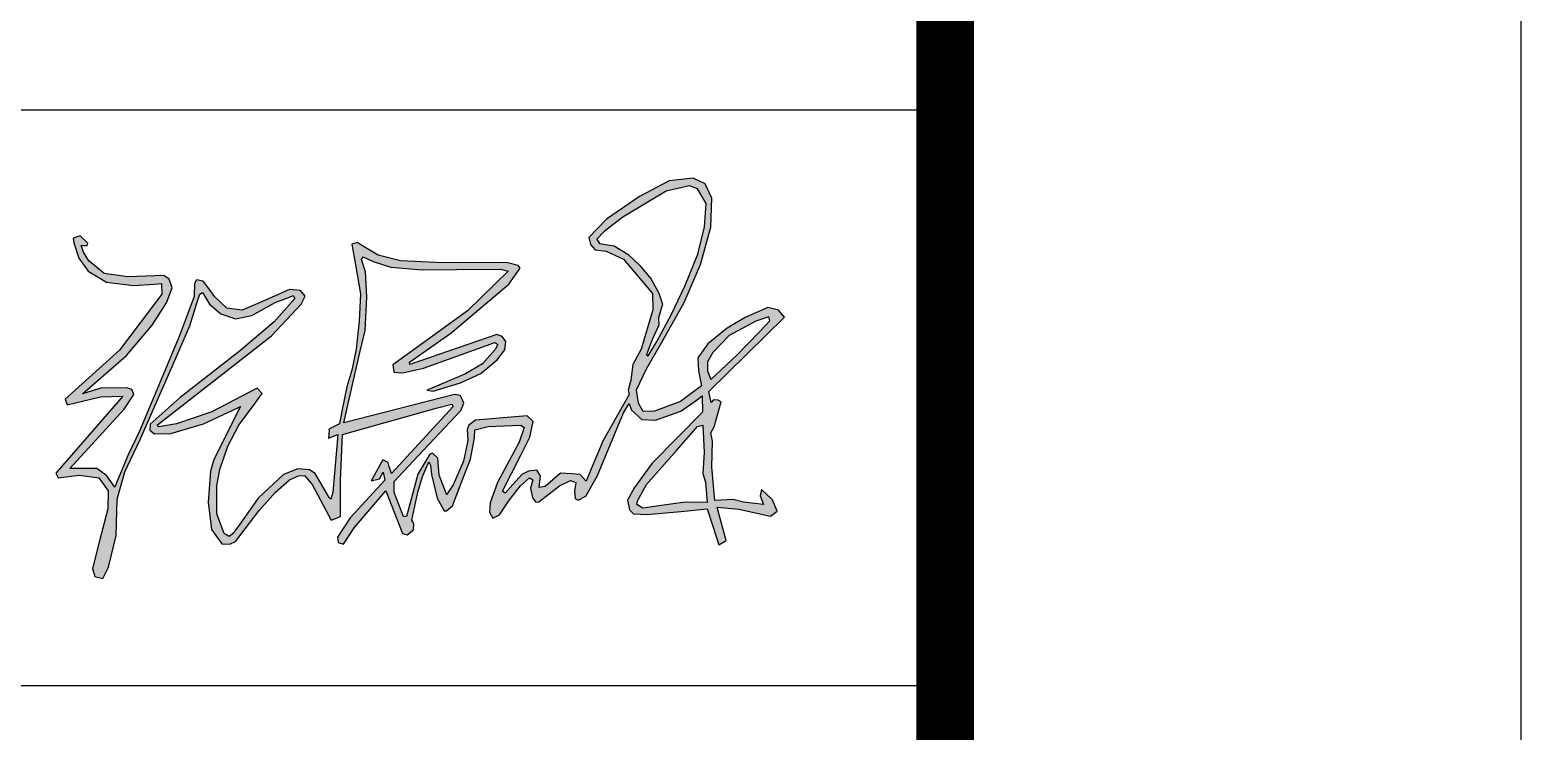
# Model space of a CAD drawing. Extents: x -427546 to -314919, y 698702 to 968782.
# Drawn here: x -355835 to -353246, y 860869 to 862088 of the extents above; entities that cross this region are included whole.
import ezdxf

# ---------------------------------------------------------------- set-up
doc = ezdxf.new("R2010")
doc.units = 0
doc.header["$LTSCALE"] = 1000
doc.header["$MEASUREMENT"] = 0
doc.layers.get('0').update_dxf_attribs({"linetype": 'CONTINUOUS'})
doc.layers.add('PUB_TITLE', color=4, linetype='CONTINUOUS')
doc.layers.add('TWT_TITLE', color=7, linetype='CONTINUOUS')

msp = doc.modelspace()

# ---------------------------------------------------------------- hatches: boundary and pattern name
h = msp.add_hatch(color=256)
h.paths.add_polyline_path([(-354676, 861398.8), (-354667, 861401.4), (-354664.6, 861353.6), (-354667, 861317.4), (-354662.1, 861302), (-354659.3, 861266.8), (-354697.7, 861267.4), (-354747.1, 861260.5), (-354770.8, 861257.2), (-354781.4, 861263.2), (-354779.4, 861271.1), (-354764.6, 861297.9), (-354712.6, 861357.1)], flags=16)
h.paths.add_polyline_path([(-354764.4, 861523.7), (-354761.5, 861521.7), (-354746.5, 861546.6), (-354721, 861594), (-354697.8, 861643), (-354675.2, 861698.2), (-354663.9, 861745.9), (-354661, 861786.5), (-354675.9, 861812), (-354690.1, 861817.3), (-354730.6, 861807.9), (-354805.9, 861762.5), (-354837.9, 861738), (-354850.6, 861724.3), (-354846, 861716.9), (-354821, 861713), (-354797.2, 861698.1), (-354776.3, 861678.5), (-354756.6, 861654.7), (-354743.4, 861630.4), (-354736.6, 861611.7), (-354743.6, 861587.6), (-354742.9, 861575.2), (-354753.5, 861552.5), (-354761.5, 861531.3)], flags=16)
h.paths.add_polyline_path([(-354658.8, 861495.6), (-354653, 861480.7), (-354607.9, 861522.8), (-354568.6, 861563.6), (-354550.7, 861582.3), (-354552.4, 861589.3), (-354574.6, 861581.9), (-354620.8, 861557.3), (-354649.4, 861527.6), (-354658.8, 861511.3)], flags=16)
h.paths.add_polyline_path([(-355735.6, 861713.7), (-355734.6, 861717.3), (-355748.3, 861730.5), (-355760, 861726.3), (-355759.1, 861718.1), (-355750.3, 861691.2), (-355733.9, 861668.9), (-355702.1, 861649.5), (-355655.5, 861644), (-355619.2, 861646.4), (-355606.6, 861647.2), (-355606.2, 861628.9), (-355679.7, 861531.3), (-355774.1, 861446.3), (-355770.7, 861436.7), (-355712.5, 861450.3), (-355674.1, 861451.4), (-355790.5, 861317.7), (-355786.2, 861310), (-355749.9, 861314.2), (-355715.8, 861309.8), (-355699.4, 861287), (-355699.7, 861255.7), (-355714.2, 861200), (-355726.6, 861152), (-355722.5, 861138.3), (-355708.6, 861134.9), (-355699.1, 861154.4), (-355685.8, 861209.4), (-355683.6, 861272.8), (-355670.2, 861320.3), (-355643.6, 861376.4), (-355588.4, 861503.2), (-355557.6, 861573.9), (-355545.9, 861611.3), (-355540.3, 861629), (-355535.6, 861631.7), (-355523.3, 861611.3), (-355503.6, 861594.6), (-355478.5, 861586.3), (-355449.9, 861591.6), (-355409.6, 861614.4), (-355384.7, 861623.9), (-355378.2, 861626.4), (-355375, 861621.6), (-355411.1, 861580.8), (-355471.9, 861529.1), (-355574.1, 861449.1), (-355626.4, 861402.9), (-355627.3, 861392.4), (-355618.8, 861386.2), (-355590.6, 861386.5), (-355533.6, 861403.5), (-355472.9, 861432.1), (-355469.8, 861433.5), (-355516.2, 861341.4), (-355521.8, 861321.5), (-355526, 861267.5), (-355520.1, 861219.7), (-355501.8, 861195.2), (-355488.4, 861194.2), (-355478.3, 861198.9), (-355437, 861252.8), (-355409, 861284.9), (-355384.7, 861306), (-355368.7, 861313), (-355358.5, 861313.9), (-355345.4, 861298.3), (-355311.9, 861236.4), (-355296.2, 861242.6), (-355296.1, 861305.1), (-355292.3, 861385.1), (-355129.6, 861430.8), (-355102.7, 861438), (-355100.4, 861433.9), (-355207.3, 861317.3), (-355211.3, 861329.7), (-355213.3, 861336.1), (-355222.2, 861341.3), (-355242.9, 861304.8), (-355228, 861307.9), (-355221.9, 861319.4), (-355218.9, 861305.4), (-355279.4, 861240.2), (-355301.2, 861206.9), (-355300.3, 861197.2), (-355290.9, 861194.5), (-355272.1, 861223), (-355245.3, 861254.6), (-355217.5, 861287.4), (-355188.2, 861212.8), (-355180.3, 861210.7), (-355169, 861219.2), (-355168.7, 861230.5), (-355171.9, 861236.3), (-355161.6, 861284.8), (-355153.8, 861312.3), (-355144.5, 861333.2), (-355142.5, 861337.7), (-355139.4, 861331.9), (-355137.9, 861315.4), (-355128.2, 861274.3), (-355116.2, 861252.5), (-355111.8, 861252.3), (-355101.4, 861261.1), (-355081.8, 861312.7), (-355070.5, 861342.3), (-355063, 861379.1), (-355062.8, 861393.3), (-355039.7, 861398.7), (-354982.8, 861401.1), (-354977.3, 861397.1), (-354985.9, 861371.7), (-355023.3, 861301.6), (-355035.8, 861266.2), (-355037.3, 861250.2), (-355031.2, 861239.5), (-355019.9, 861245.6), (-355002.4, 861271.7), (-354983.2, 861296.1), (-354967.8, 861309.8), (-354962, 861306.5), (-354965.8, 861291.9), (-354962.8, 861274.8), (-354956.5, 861267.6), (-354951.4, 861268), (-354915.8, 861296), (-354896.5, 861305.1), (-354887.1, 861301.9), (-354889.7, 861287.4), (-354888.7, 861273.8), (-354883.5, 861270.8), (-354869.7, 861277.6), (-354849.4, 861313.9), (-354804.8, 861422.4), (-354794.5, 861438.7), (-354790.7, 861427.6), (-354772.6, 861411.1), (-354749.2, 861409.8), (-354704.7, 861425.3), (-354676.3, 861446.1), (-354667.9, 861452.3), (-354667.2, 861423.7), (-354754.5, 861335.5), (-354785.5, 861293.1), (-354797.5, 861270.7), (-354794.4, 861254.2), (-354787.2, 861247.1), (-354764.2, 861245.8), (-354705.1, 861251.4), (-354659.2, 861255.7), (-354650.5, 861229.3), (-354643.4, 861207.6), (-354638.8, 861193.4), (-354626, 861200.7), (-354636.5, 861239.3), (-354641.9, 861258.7), (-354604.5, 861255.1), (-354549.4, 861243), (-354537.6, 861252), (-354545.7, 861271.6), (-354565, 861289.3), (-354567.2, 861278.4), (-354561.3, 861263.2), (-354596.4, 861267.5), (-354614, 861272.2), (-354645.8, 861270.5), (-354651.2, 861328.4), (-354650, 861373.4), (-354652.7, 861388.1), (-354647.2, 861398.4), (-354642, 861417), (-354635.1, 861441.8), (-354640.4, 861444.6), (-354648.3, 861445.5), (-354652.2, 861440.4), (-354656.1, 861459.7), (-354525, 861589), (-354535.1, 861601.1), (-354553.7, 861605.5), (-354593, 861588.3), (-354624.4, 861570), (-354657.9, 861542.3), (-354675.5, 861518), (-354674.4, 861495.7), (-354669.1, 861469.5), (-354705.6, 861442.1), (-354750.5, 861425.6), (-354770.5, 861424.9), (-354778.3, 861439.4), (-354782, 861462.8), (-354764.4, 861498.9), (-354736, 861548.1), (-354699, 861614.6), (-354671, 861680.2), (-354653.1, 861745.4), (-354651.3, 861795.5), (-354662.7, 861820.5), (-354683.5, 861830.6), (-354725.3, 861825.9), (-354776.6, 861798.4), (-354834, 861759.1), (-354865, 861727.5), (-354862.1, 861715), (-354853.7, 861706), (-354834.6, 861703.6), (-354804.8, 861689.9), (-354779.1, 861659.5), (-354754.1, 861629.9), (-354753.5, 861601.7), (-354773.8, 861533.4), (-354788.1, 861506.6), (-354791.7, 861479.7), (-354796.3, 861462.2), (-354794.8, 861454.6), (-354840, 861374.4), (-354860.6, 861325.3), (-354869.5, 861304), (-354879.8, 861315.4), (-354893.9, 861316.4), (-354914.2, 861317.7), (-354940.7, 861294.4), (-354951, 861293), (-354948.6, 861313.1), (-354955.2, 861322.9), (-354969.7, 861321.5), (-354980.8, 861315.7), (-355001.3, 861292.7), (-355009.9, 861283.1), (-355014.6, 861286.7), (-354998.8, 861317.3), (-354983.4, 861348.1), (-354967.3, 861380.2), (-354961.4, 861407.8), (-354972, 861417.2), (-355061.3, 861410.2), (-355073.2, 861401), (-355076.2, 861393.8), (-355075, 861374.4), (-355082.5, 861338.6), (-355100.3, 861297.5), (-355108.2, 861285.4), (-355111.6, 861280.2), (-355118.9, 861299.5), (-355124.6, 861314.6), (-355127.2, 861343.7), (-355136.3, 861352.4), (-355140.7, 861350.8), (-355161.6, 861316.1), (-355181.6, 861242.3), (-355186.3, 861242.5), (-355203, 861284.1), (-355203, 861297.5), (-355203, 861303.6), (-355169.7, 861338.5), (-355087.1, 861426.9), (-355081.8, 861439.7), (-355087.3, 861452.7), (-355098.1, 861454.5), (-355290.1, 861405.4), (-355277.8, 861459.3), (-355262.2, 861527.5), (-355253.4, 861566), (-355250.3, 861623.9), (-355252.8, 861667.6), (-355259.3, 861689.3), (-355256.8, 861694), (-355239.4, 861685.4), (-355208.3, 861676), (-355153.6, 861670.9), (-355094.3, 861671.6), (-355018.3, 861672.5), (-355004.8, 861668.7), (-355075.4, 861600), (-355186.6, 861519.5), (-355205, 861506.2), (-355203.3, 861493.5), (-355188.1, 861492), (-355151.9, 861500.3), (-355057, 861534.3), (-355028, 861544.7), (-355022.5, 861541.3), (-355027.6, 861532.9), (-355049.6, 861507.6), (-355079, 861490.6), (-355110.1, 861477.2), (-355140.2, 861464.3), (-355145.9, 861462.3), (-355135.1, 861460.5), (-355087.6, 861474.6), (-355052.5, 861491.1), (-355023.9, 861514.5), (-355010.7, 861531.9), (-355008.9, 861546.7), (-355015.5, 861555.6), (-355024.6, 861559), (-355175.4, 861506.8), (-355176.4, 861511), (-355104.4, 861561.1), (-355003.6, 861646.4), (-354984, 861673.8), (-354987.4, 861678.7), (-355005.6, 861683.1), (-355129.6, 861683.7), (-355191.6, 861686.8), (-355230.5, 861696.7), (-355260.5, 861714.6), (-355267.3, 861718.6), (-355276.2, 861715.9), (-355269.9, 861680.1), (-355261, 861629.4), (-355263.3, 861582), (-355269, 861533.5), (-355276.2, 861497), (-355285.1, 861468), (-355293.4, 861425.3), (-355297.7, 861403.7), (-355316.1, 861394.5), (-355315.6, 861391.9), (-355316.6, 861378.6), (-355300.4, 861385.3), (-355309, 861284), (-355312.9, 861272.7), (-355315.9, 861275.4), (-355340, 861317.2), (-355349.6, 861323.9), (-355370, 861325.4), (-355395.1, 861315.8), (-355439.2, 861274.2), (-355471, 861229.1), (-355478.6, 861218.3), (-355481.4, 861214.4), (-355489.5, 861207.9), (-355498.1, 861213.1), (-355510.6, 861247.3), (-355510.6, 861295.6), (-355505.7, 861324.1), (-355491.7, 861364.6), (-355472.4, 861401.2), (-355444.1, 861439.3), (-355431.7, 861456), (-355440.9, 861465.8), (-355519.2, 861424.5), (-355580.6, 861403.3), (-355604.3, 861399.4), (-355612.4, 861398.1), (-355613.9, 861401.8), (-355415.5, 861556.7), (-355364.1, 861611.4), (-355357.3, 861625.4), (-355365.2, 861635.5), (-355384.5, 861636.8), (-355435.3, 861614.6), (-355466.7, 861600.8), (-355493.1, 861604.5), (-355514.1, 861624.1), (-355528.3, 861643.1), (-355534.5, 861651.4), (-355546, 861653.7), (-355549.5, 861647.5), (-355550.3, 861625), (-355575.9, 861555.5), (-355645, 861390.9), (-355664.5, 861349.9), (-355683.7, 861303.8), (-355688, 861293.6), (-355701.8, 861313.4), (-355719.2, 861326.1), (-355737.3, 861326.1), (-355766.1, 861326.1), (-355671.9, 861429.2), (-355654.9, 861454.8), (-355658.3, 861463.4), (-355667.1, 861466), (-355712.3, 861465.4), (-355744.2, 861455.6), (-355667.3, 861522.1), (-355622.8, 861574.8), (-355597.9, 861613.6), (-355588, 861639.7), (-355593.4, 861655), (-355602.5, 861661.2), (-355665.2, 861658.8), (-355706.3, 861664.6), (-355732.8, 861687), (-355742.3, 861702), (-355746.2, 861713.5)])

# ---------------------------------------------------------------- linework, layer by layer
for p, q in [((-354725.3, 861825.9), (-354776.6, 861798.4)), ((-354683.5, 861830.6), (-354725.3, 861825.9)), ((-354662.7, 861820.5), (-354683.5, 861830.6)), ((-354776.6, 861798.4), (-354834, 861759.1)), ((-354730.6, 861807.9), (-354805.9, 861762.5)), ((-354690.1, 861817.3), (-354730.6, 861807.9)), ((-354675.9, 861812), (-354690.1, 861817.3)), ((-354661, 861786.5), (-354675.9, 861812)), ((-354651.3, 861795.5), (-354662.7, 861820.5)), ((-354663.9, 861745.9), (-354661, 861786.5)), ((-354653.1, 861745.4), (-354651.3, 861795.5)), ((-354834, 861759.1), (-354865, 861727.5)), ((-354805.9, 861762.5), (-354837.9, 861738)), ((-354675.2, 861698.2), (-354663.9, 861745.9)), ((-354671, 861680.2), (-354653.1, 861745.4)), ((-355748.3, 861730.5), (-355760, 861726.3)), ((-355760, 861726.3), (-355759.1, 861718.1)), ((-355734.6, 861717.3), (-355748.3, 861730.5)), ((-355267.3, 861718.6), (-355276.2, 861715.9)), ((-355260.5, 861714.6), (-355267.3, 861718.6)), ((-354865, 861727.5), (-354862.1, 861715)), ((-354837.9, 861738), (-354850.6, 861724.3)), ((-354850.6, 861724.3), (-354846, 861716.9)), ((-355759.1, 861718.1), (-355750.3, 861691.2)), ((-355746.2, 861713.5), (-355735.6, 861713.7)), ((-355742.3, 861702), (-355746.2, 861713.5)), ((-355732.8, 861687), (-355742.3, 861702)), ((-355735.6, 861713.7), (-355734.6, 861717.3)), ((-355276.2, 861715.9), (-355269.9, 861680.1)), ((-355230.5, 861696.7), (-355260.5, 861714.6)), ((-355259.3, 861689.3), (-355256.8, 861694)), ((-355256.8, 861694), (-355239.4, 861685.4)), ((-355191.6, 861686.8), (-355230.5, 861696.7)), ((-354862.1, 861715), (-354853.7, 861706)), ((-354853.7, 861706), (-354834.6, 861703.6)), ((-354846, 861716.9), (-354821, 861713)), ((-354834.6, 861703.6), (-354804.8, 861689.9)), ((-354821, 861713), (-354797.2, 861698.1)), ((-354797.2, 861698.1), (-354776.3, 861678.5)), ((-354697.8, 861643), (-354675.2, 861698.2)), ((-355750.3, 861691.2), (-355733.9, 861668.9)), ((-355733.9, 861668.9), (-355702.1, 861649.5)), ((-355706.3, 861664.6), (-355732.8, 861687)), ((-355269.9, 861680.1), (-355261, 861629.4)), ((-355252.8, 861667.6), (-355259.3, 861689.3)), ((-355250.3, 861623.9), (-355252.8, 861667.6)), ((-355239.4, 861685.4), (-355208.3, 861676)), ((-355208.3, 861676), (-355153.6, 861670.9)), ((-355129.6, 861683.7), (-355191.6, 861686.8)), ((-355153.6, 861670.9), (-355094.3, 861671.6)), ((-355005.6, 861683.1), (-355129.6, 861683.7)), ((-355094.3, 861671.6), (-355018.3, 861672.5)), ((-355004.8, 861668.7), (-355075.4, 861600)), ((-355018.3, 861672.5), (-355004.8, 861668.7)), ((-354987.4, 861678.7), (-355005.6, 861683.1)), ((-355003.6, 861646.4), (-354984, 861673.8)), ((-354984, 861673.8), (-354987.4, 861678.7)), ((-354804.8, 861689.9), (-354779.1, 861659.5)), ((-354776.3, 861678.5), (-354756.6, 861654.7)), ((-354699, 861614.6), (-354671, 861680.2)), ((-355665.2, 861658.8), (-355706.3, 861664.6)), ((-355702.1, 861649.5), (-355655.5, 861644)), ((-355602.5, 861661.2), (-355665.2, 861658.8)), ((-355655.5, 861644), (-355619.2, 861646.4)), ((-355619.2, 861646.4), (-355606.6, 861647.2)), ((-355606.6, 861647.2), (-355606.2, 861628.9)), ((-355593.4, 861655), (-355602.5, 861661.2)), ((-355588, 861639.7), (-355593.4, 861655)), ((-355549.5, 861647.5), (-355550.3, 861625)), ((-355546, 861653.7), (-355549.5, 861647.5)), ((-355534.5, 861651.4), (-355546, 861653.7)), ((-355528.3, 861643.1), (-355534.5, 861651.4)), ((-355514.1, 861624.1), (-355528.3, 861643.1)), ((-355104.4, 861561.1), (-355003.6, 861646.4)), ((-354779.1, 861659.5), (-354754.1, 861629.9)), ((-354756.6, 861654.7), (-354743.4, 861630.4)), ((-354721, 861594), (-354697.8, 861643)), ((-355606.2, 861628.9), (-355679.7, 861531.3)), ((-355597.9, 861613.6), (-355588, 861639.7)), ((-355550.3, 861625), (-355575.9, 861555.5)), ((-355545.9, 861611.3), (-355540.3, 861629)), ((-355540.3, 861629), (-355535.6, 861631.7)), ((-355535.6, 861631.7), (-355523.3, 861611.3)), ((-355493.1, 861604.5), (-355514.1, 861624.1)), ((-355384.5, 861636.8), (-355435.3, 861614.6)), ((-355375, 861621.6), (-355411.1, 861580.8)), ((-355409.6, 861614.4), (-355384.7, 861623.9)), ((-355384.7, 861623.9), (-355378.2, 861626.4)), ((-355365.2, 861635.5), (-355384.5, 861636.8)), ((-355378.2, 861626.4), (-355375, 861621.6)), ((-355357.3, 861625.4), (-355365.2, 861635.5)), ((-355364.1, 861611.4), (-355357.3, 861625.4)), ((-355261, 861629.4), (-355263.3, 861582)), ((-355253.4, 861566), (-355250.3, 861623.9)), ((-354754.1, 861629.9), (-354753.5, 861601.7)), ((-354743.4, 861630.4), (-354736.6, 861611.7)), ((-355622.8, 861574.8), (-355597.9, 861613.6)), ((-355557.6, 861573.9), (-355545.9, 861611.3)), ((-355523.3, 861611.3), (-355503.6, 861594.6)), ((-355503.6, 861594.6), (-355478.5, 861586.3)), ((-355466.7, 861600.8), (-355493.1, 861604.5)), ((-355478.5, 861586.3), (-355449.9, 861591.6)), ((-355435.3, 861614.6), (-355466.7, 861600.8)), ((-355449.9, 861591.6), (-355409.6, 861614.4)), ((-355415.5, 861556.7), (-355364.1, 861611.4)), ((-355075.4, 861600), (-355186.6, 861519.5)), ((-354753.5, 861601.7), (-354773.8, 861533.4)), ((-354746.5, 861546.6), (-354721, 861594)), ((-354736.6, 861611.7), (-354743.6, 861587.6)), ((-354736, 861548.1), (-354699, 861614.6)), ((-354656.1, 861459.7), (-354525, 861589)), ((-354553.7, 861605.5), (-354593, 861588.3)), ((-354552.4, 861589.3), (-354574.6, 861581.9)), ((-354535.1, 861601.1), (-354553.7, 861605.5)), ((-354550.7, 861582.3), (-354552.4, 861589.3)), ((-354525, 861589), (-354535.1, 861601.1)), ((-355667.3, 861522.1), (-355622.8, 861574.8)), ((-355588.4, 861503.2), (-355557.6, 861573.9)), ((-355411.1, 861580.8), (-355471.9, 861529.1)), ((-355263.3, 861582), (-355269, 861533.5)), ((-355262.2, 861527.5), (-355253.4, 861566)), ((-354742.9, 861575.2), (-354753.5, 861552.5)), ((-354743.6, 861587.6), (-354742.9, 861575.2)), ((-354624.4, 861570), (-354657.9, 861542.3)), ((-354593, 861588.3), (-354624.4, 861570)), ((-354574.6, 861581.9), (-354620.8, 861557.3)), ((-354607.9, 861522.8), (-354568.6, 861563.6)), ((-354568.6, 861563.6), (-354550.7, 861582.3)), ((-355575.9, 861555.5), (-355645, 861390.9)), ((-355613.9, 861401.8), (-355415.5, 861556.7)), ((-355176.4, 861511), (-355104.4, 861561.1)), ((-355024.6, 861559), (-355175.4, 861506.8)), ((-355057, 861534.3), (-355028, 861544.7)), ((-355028, 861544.7), (-355022.5, 861541.3)), ((-355022.5, 861541.3), (-355027.6, 861532.9)), ((-355015.5, 861555.6), (-355024.6, 861559)), ((-355008.9, 861546.7), (-355015.5, 861555.6)), ((-355010.7, 861531.9), (-355008.9, 861546.7)), ((-354764.4, 861498.9), (-354736, 861548.1)), ((-354753.5, 861552.5), (-354761.5, 861531.3)), ((-354761.5, 861521.7), (-354746.5, 861546.6)), ((-354657.9, 861542.3), (-354675.5, 861518)), ((-354620.8, 861557.3), (-354649.4, 861527.6)), ((-355679.7, 861531.3), (-355774.1, 861446.3)), ((-355744.2, 861455.6), (-355667.3, 861522.1)), ((-355471.9, 861529.1), (-355574.1, 861449.1)), ((-355277.8, 861459.3), (-355262.2, 861527.5)), ((-355269, 861533.5), (-355276.2, 861497)), ((-355186.6, 861519.5), (-355205, 861506.2)), ((-355151.9, 861500.3), (-355057, 861534.3)), ((-355052.5, 861491.1), (-355023.9, 861514.5)), ((-355027.6, 861532.9), (-355049.6, 861507.6)), ((-355023.9, 861514.5), (-355010.7, 861531.9)), ((-354773.8, 861533.4), (-354788.1, 861506.6)), ((-354761.5, 861531.3), (-354764.4, 861523.7)), ((-354764.4, 861523.7), (-354761.5, 861521.7)), ((-354675.5, 861518), (-354674.4, 861495.7)), ((-354649.4, 861527.6), (-354658.8, 861511.3)), ((-354658.8, 861511.3), (-354658.8, 861495.6)), ((-354653, 861480.7), (-354607.9, 861522.8)), ((-355643.6, 861376.4), (-355588.4, 861503.2)), ((-355276.2, 861497), (-355285.1, 861468)), ((-355205, 861506.2), (-355203.3, 861493.5)), ((-355203.3, 861493.5), (-355188.1, 861492)), ((-355188.1, 861492), (-355151.9, 861500.3)), ((-355175.4, 861506.8), (-355176.4, 861511)), ((-355079, 861490.6), (-355110.1, 861477.2)), ((-355087.6, 861474.6), (-355052.5, 861491.1)), ((-355049.6, 861507.6), (-355079, 861490.6)), ((-354788.1, 861506.6), (-354791.7, 861479.7)), ((-354782, 861462.8), (-354764.4, 861498.9)), ((-354674.4, 861495.7), (-354669.1, 861469.5)), ((-354658.8, 861495.6), (-354653, 861480.7)), ((-355712.3, 861465.4), (-355744.2, 861455.6)), ((-355667.1, 861466), (-355712.3, 861465.4)), ((-355658.3, 861463.4), (-355667.1, 861466)), ((-355654.9, 861454.8), (-355658.3, 861463.4)), ((-355440.9, 861465.8), (-355519.2, 861424.5)), ((-355431.7, 861456), (-355440.9, 861465.8)), ((-355285.1, 861468), (-355293.4, 861425.3)), ((-355140.2, 861464.3), (-355145.9, 861462.3)), ((-355145.9, 861462.3), (-355135.1, 861460.5)), ((-355110.1, 861477.2), (-355140.2, 861464.3)), ((-355135.1, 861460.5), (-355087.6, 861474.6)), ((-354791.7, 861479.7), (-354796.3, 861462.2)), ((-354796.3, 861462.2), (-354794.8, 861454.6)), ((-354778.3, 861439.4), (-354782, 861462.8)), ((-354669.1, 861469.5), (-354705.6, 861442.1)), ((-354652.2, 861440.4), (-354656.1, 861459.7)), ((-354653, 861480.7), (-354653, 861480.7)), ((-355674.1, 861451.4), (-355790.5, 861317.7)), ((-355774.1, 861446.3), (-355770.7, 861436.7)), ((-355770.7, 861436.7), (-355712.5, 861450.3)), ((-355712.5, 861450.3), (-355674.1, 861451.4)), ((-355671.9, 861429.2), (-355654.9, 861454.8)), ((-355574.1, 861449.1), (-355626.4, 861402.9)), ((-355469.8, 861433.5), (-355516.2, 861341.4)), ((-355472.9, 861432.1), (-355469.8, 861433.5)), ((-355472.4, 861401.2), (-355444.1, 861439.3)), ((-355444.1, 861439.3), (-355431.7, 861456)), ((-355290.1, 861405.4), (-355277.8, 861459.3)), ((-355098.1, 861454.5), (-355290.1, 861405.4)), ((-355100.4, 861433.9), (-355207.3, 861317.3)), ((-355129.6, 861430.8), (-355102.7, 861438)), ((-355102.7, 861438), (-355100.4, 861433.9)), ((-355087.3, 861452.7), (-355098.1, 861454.5)), ((-355081.8, 861439.7), (-355087.3, 861452.7)), ((-355087.1, 861426.9), (-355081.8, 861439.7)), ((-354794.8, 861454.6), (-354840, 861374.4)), ((-354804.8, 861422.4), (-354794.5, 861438.7)), ((-354794.5, 861438.7), (-354790.7, 861427.6)), ((-354770.5, 861424.9), (-354778.3, 861439.4)), ((-354705.6, 861442.1), (-354750.5, 861425.6)), ((-354704.7, 861425.3), (-354676.3, 861446.1)), ((-354676.3, 861446.1), (-354667.9, 861452.3)), ((-354667.9, 861452.3), (-354667.2, 861423.7)), ((-354648.3, 861445.5), (-354652.2, 861440.4)), ((-354640.4, 861444.6), (-354648.3, 861445.5)), ((-354642, 861417), (-354635.1, 861441.8)), ((-354635.1, 861441.8), (-354640.4, 861444.6)), ((-355766.1, 861326.1), (-355671.9, 861429.2)), ((-355519.2, 861424.5), (-355580.6, 861403.3)), ((-355533.6, 861403.5), (-355472.9, 861432.1)), ((-355293.4, 861425.3), (-355297.7, 861403.7)), ((-355292.3, 861385.1), (-355129.6, 861430.8)), ((-355169.7, 861338.5), (-355087.1, 861426.9)), ((-355061.3, 861410.2), (-355073.2, 861401)), ((-354972, 861417.2), (-355061.3, 861410.2)), ((-354961.4, 861407.8), (-354972, 861417.2)), ((-354967.3, 861380.2), (-354961.4, 861407.8)), ((-354849.4, 861313.9), (-354804.8, 861422.4)), ((-354790.7, 861427.6), (-354772.6, 861411.1)), ((-354772.6, 861411.1), (-354749.2, 861409.8)), ((-354750.5, 861425.6), (-354770.5, 861424.9)), ((-354667.2, 861423.7), (-354754.5, 861335.5)), ((-354749.2, 861409.8), (-354704.7, 861425.3)), ((-354647.2, 861398.4), (-354642, 861417)), ((-355645, 861390.9), (-355664.5, 861349.9)), ((-355626.4, 861402.9), (-355627.3, 861392.4)), ((-355627.3, 861392.4), (-355618.8, 861386.2)), ((-355618.8, 861386.2), (-355590.6, 861386.5)), ((-355612.4, 861398.1), (-355613.9, 861401.8)), ((-355604.3, 861399.4), (-355612.4, 861398.1)), ((-355580.6, 861403.3), (-355604.3, 861399.4)), ((-355590.6, 861386.5), (-355533.6, 861403.5)), ((-355491.7, 861364.6), (-355472.4, 861401.2)), ((-355315.6, 861391.9), (-355316.6, 861378.6)), ((-355316.6, 861378.6), (-355300.4, 861385.3)), ((-355297.7, 861403.7), (-355316.1, 861394.5)), ((-355316.1, 861394.5), (-355315.6, 861391.9)), ((-355300.4, 861385.3), (-355309, 861284)), ((-355296.1, 861305.1), (-355292.3, 861385.1)), ((-355073.2, 861401), (-355076.2, 861393.8)), ((-355076.2, 861393.8), (-355075, 861374.4)), ((-355063, 861379.1), (-355062.8, 861393.3)), ((-355062.8, 861393.3), (-355039.7, 861398.7)), ((-355039.7, 861398.7), (-354982.8, 861401.1)), ((-354977.3, 861397.1), (-354985.9, 861371.7)), ((-354982.8, 861401.1), (-354977.3, 861397.1)), ((-354712.6, 861357.1), (-354676, 861398.8)), ((-354676, 861398.8), (-354667, 861401.4)), ((-354667, 861401.4), (-354664.6, 861353.6)), ((-354652.7, 861388.1), (-354647.2, 861398.4)), ((-354650, 861373.4), (-354652.7, 861388.1)), ((-355670.2, 861320.3), (-355643.6, 861376.4)), ((-355505.7, 861324.1), (-355491.7, 861364.6)), ((-355075, 861374.4), (-355082.5, 861338.6)), ((-355070.5, 861342.3), (-355063, 861379.1)), ((-354985.9, 861371.7), (-355023.3, 861301.6)), ((-354983.4, 861348.1), (-354967.3, 861380.2)), ((-354840, 861374.4), (-354860.6, 861325.3)), ((-354764.6, 861297.9), (-354712.6, 861357.1)), ((-354651.2, 861328.4), (-354650, 861373.4)), ((-355664.5, 861349.9), (-355683.7, 861303.8)), ((-355516.2, 861341.4), (-355521.8, 861321.5)), ((-355222.2, 861341.3), (-355242.9, 861304.8)), ((-355213.3, 861336.1), (-355222.2, 861341.3)), ((-355211.3, 861329.7), (-355213.3, 861336.1)), ((-355203, 861303.6), (-355169.7, 861338.5)), ((-355140.7, 861350.8), (-355161.6, 861316.1)), ((-355153.8, 861312.3), (-355144.5, 861333.2)), ((-355144.5, 861333.2), (-355142.5, 861337.7)), ((-355142.5, 861337.7), (-355139.4, 861331.9)), ((-355136.3, 861352.4), (-355140.7, 861350.8)), ((-355139.4, 861331.9), (-355137.9, 861315.4)), ((-355127.2, 861343.7), (-355136.3, 861352.4)), ((-355124.6, 861314.6), (-355127.2, 861343.7)), ((-355082.5, 861338.6), (-355100.3, 861297.5)), ((-355081.8, 861312.7), (-355070.5, 861342.3)), ((-354998.8, 861317.3), (-354983.4, 861348.1)), ((-354754.5, 861335.5), (-354785.5, 861293.1)), ((-354664.6, 861353.6), (-354667, 861317.4)), ((-355790.5, 861317.7), (-355786.2, 861310)), ((-355786.2, 861310), (-355749.9, 861314.2)), ((-355737.3, 861326.1), (-355766.1, 861326.1)), ((-355749.9, 861314.2), (-355715.8, 861309.8)), ((-355719.2, 861326.1), (-355737.3, 861326.1)), ((-355701.8, 861313.4), (-355719.2, 861326.1)), ((-355715.8, 861309.8), (-355699.4, 861287)), ((-355688, 861293.6), (-355701.8, 861313.4)), ((-355683.6, 861272.8), (-355670.2, 861320.3)), ((-355521.8, 861321.5), (-355526, 861267.5)), ((-355510.6, 861295.6), (-355505.7, 861324.1)), ((-355395.1, 861315.8), (-355439.2, 861274.2)), ((-355409, 861284.9), (-355384.7, 861306)), ((-355370, 861325.4), (-355395.1, 861315.8)), ((-355384.7, 861306), (-355368.7, 861313)), ((-355349.6, 861323.9), (-355370, 861325.4)), ((-355368.7, 861313), (-355358.5, 861313.9)), ((-355358.5, 861313.9), (-355345.4, 861298.3)), ((-355340, 861317.2), (-355349.6, 861323.9)), ((-355315.9, 861275.4), (-355340, 861317.2)), ((-355296.2, 861242.6), (-355296.1, 861305.1)), ((-355218.9, 861305.4), (-355279.4, 861240.2)), ((-355242.9, 861304.8), (-355228, 861307.9)), ((-355228, 861307.9), (-355221.9, 861319.4)), ((-355221.9, 861319.4), (-355218.9, 861305.4)), ((-355207.3, 861317.3), (-355211.3, 861329.7)), ((-355161.6, 861316.1), (-355181.6, 861242.3)), ((-355161.6, 861284.8), (-355153.8, 861312.3)), ((-355137.9, 861315.4), (-355128.2, 861274.3)), ((-355118.9, 861299.5), (-355124.6, 861314.6)), ((-355101.4, 861261.1), (-355081.8, 861312.7)), ((-355014.6, 861286.7), (-354998.8, 861317.3)), ((-354980.8, 861315.7), (-355001.3, 861292.7)), ((-354983.2, 861296.1), (-354967.8, 861309.8)), ((-354969.7, 861321.5), (-354980.8, 861315.7)), ((-354955.2, 861322.9), (-354969.7, 861321.5)), ((-354967.8, 861309.8), (-354962, 861306.5)), ((-354962, 861306.5), (-354965.8, 861291.9)), ((-354948.6, 861313.1), (-354955.2, 861322.9)), ((-354951, 861293), (-354948.6, 861313.1)), ((-354914.2, 861317.7), (-354940.7, 861294.4)), ((-354915.8, 861296), (-354896.5, 861305.1)), ((-354893.9, 861316.4), (-354914.2, 861317.7)), ((-354896.5, 861305.1), (-354887.1, 861301.9)), ((-354879.8, 861315.4), (-354893.9, 861316.4)), ((-354869.5, 861304), (-354879.8, 861315.4)), ((-354869.7, 861277.6), (-354849.4, 861313.9)), ((-354860.6, 861325.3), (-354869.5, 861304)), ((-354667, 861317.4), (-354662.1, 861302)), ((-354645.8, 861270.5), (-354651.2, 861328.4)), ((-355699.4, 861287), (-355699.7, 861255.7)), ((-355683.7, 861303.8), (-355688, 861293.6)), ((-355510.6, 861247.3), (-355510.6, 861295.6)), ((-355437, 861252.8), (-355409, 861284.9)), ((-355345.4, 861298.3), (-355311.9, 861236.4)), ((-355309, 861284), (-355312.9, 861272.7)), ((-355245.3, 861254.6), (-355217.5, 861287.4)), ((-355217.5, 861287.4), (-355188.2, 861212.8)), ((-355203, 861297.5), (-355203, 861303.6)), ((-355203, 861284.1), (-355203, 861297.5)), ((-355186.3, 861242.5), (-355203, 861284.1)), ((-355171.9, 861236.3), (-355161.6, 861284.8)), ((-355111.6, 861280.2), (-355118.9, 861299.5)), ((-355108.2, 861285.4), (-355111.6, 861280.2)), ((-355100.3, 861297.5), (-355108.2, 861285.4)), ((-355023.3, 861301.6), (-355035.8, 861266.2)), ((-355009.9, 861283.1), (-355014.6, 861286.7)), ((-355001.3, 861292.7), (-355009.9, 861283.1)), ((-355002.4, 861271.7), (-354983.2, 861296.1)), ((-354965.8, 861291.9), (-354962.8, 861274.8)), ((-354951.4, 861268), (-354915.8, 861296)), ((-354940.7, 861294.4), (-354951, 861293)), ((-354887.1, 861301.9), (-354889.7, 861287.4)), ((-354889.7, 861287.4), (-354888.7, 861273.8)), ((-354785.5, 861293.1), (-354797.5, 861270.7)), ((-354779.4, 861271.1), (-354764.6, 861297.9)), ((-354662.1, 861302), (-354659.3, 861266.8)), ((-354565, 861289.3), (-354567.2, 861278.4)), ((-354567.2, 861278.4), (-354561.3, 861263.2)), ((-354545.7, 861271.6), (-354565, 861289.3)), ((-355699.7, 861255.7), (-355714.2, 861200)), ((-355685.8, 861209.4), (-355683.6, 861272.8)), ((-355526, 861267.5), (-355520.1, 861219.7)), ((-355478.3, 861198.9), (-355437, 861252.8)), ((-355439.2, 861274.2), (-355471, 861229.1)), ((-355312.9, 861272.7), (-355315.9, 861275.4)), ((-355272.1, 861223), (-355245.3, 861254.6)), ((-355128.2, 861274.3), (-355116.2, 861252.5)), ((-355116.2, 861252.5), (-355111.8, 861252.3)), ((-355111.8, 861252.3), (-355101.4, 861261.1)), ((-355035.8, 861266.2), (-355037.3, 861250.2)), ((-355019.9, 861245.6), (-355002.4, 861271.7)), ((-354962.8, 861274.8), (-354956.5, 861267.6)), ((-354956.5, 861267.6), (-354951.4, 861268)), ((-354888.7, 861273.8), (-354883.5, 861270.8)), ((-354883.5, 861270.8), (-354869.7, 861277.6)), ((-354797.5, 861270.7), (-354794.4, 861254.2)), ((-354794.4, 861254.2), (-354787.2, 861247.1)), ((-354781.4, 861263.2), (-354779.4, 861271.1)), ((-354770.8, 861257.2), (-354781.4, 861263.2)), ((-354747.1, 861260.5), (-354770.8, 861257.2)), ((-354697.7, 861267.4), (-354747.1, 861260.5)), ((-354705.1, 861251.4), (-354659.2, 861255.7)), ((-354659.3, 861266.8), (-354697.7, 861267.4)), ((-354659.2, 861255.7), (-354650.5, 861229.3)), ((-354614, 861272.2), (-354645.8, 861270.5)), ((-354636.5, 861239.3), (-354641.9, 861258.7)), ((-354641.9, 861258.7), (-354604.5, 861255.1)), ((-354596.4, 861267.5), (-354614, 861272.2)), ((-354604.5, 861255.1), (-354549.4, 861243)), ((-354561.3, 861263.2), (-354596.4, 861267.5)), ((-354537.6, 861252), (-354545.7, 861271.6)), ((-355498.1, 861213.1), (-355510.6, 861247.3)), ((-355471, 861229.1), (-355478.6, 861218.3)), ((-355311.9, 861236.4), (-355296.2, 861242.6)), ((-355279.4, 861240.2), (-355301.2, 861206.9)), ((-355181.6, 861242.3), (-355186.3, 861242.5)), ((-355168.7, 861230.5), (-355171.9, 861236.3)), ((-355169, 861219.2), (-355168.7, 861230.5)), ((-355037.3, 861250.2), (-355031.2, 861239.5)), ((-355031.2, 861239.5), (-355019.9, 861245.6)), ((-354787.2, 861247.1), (-354764.2, 861245.8)), ((-354764.2, 861245.8), (-354705.1, 861251.4)), ((-354650.5, 861229.3), (-354643.4, 861207.6)), ((-354626, 861200.7), (-354636.5, 861239.3)), ((-354549.4, 861243), (-354537.6, 861252)), ((-355699.1, 861154.4), (-355685.8, 861209.4)), ((-355520.1, 861219.7), (-355501.8, 861195.2)), ((-355489.5, 861207.9), (-355498.1, 861213.1)), ((-355481.4, 861214.4), (-355489.5, 861207.9)), ((-355478.6, 861218.3), (-355481.4, 861214.4)), ((-355301.2, 861206.9), (-355300.3, 861197.2)), ((-355290.9, 861194.5), (-355272.1, 861223)), ((-355188.2, 861212.8), (-355180.3, 861210.7)), ((-355180.3, 861210.7), (-355169, 861219.2)), ((-354643.4, 861207.6), (-354638.8, 861193.4)), ((-354638.8, 861193.4), (-354626, 861200.7)), ((-355714.2, 861200), (-355726.6, 861152)), ((-355501.8, 861195.2), (-355488.4, 861194.2)), ((-355488.4, 861194.2), (-355478.3, 861198.9)), ((-355300.3, 861197.2), (-355290.9, 861194.5)), ((-355726.6, 861152), (-355722.5, 861138.3)), ((-355708.6, 861134.9), (-355699.1, 861154.4)), ((-355722.5, 861138.3), (-355708.6, 861134.9))]:
    msp.add_line(p, q)
at = {"layer": 'PUB_TITLE', "color": 4}
for p, q in [((-359745.8, 861949), (-354245.8, 861949)), ((-359745.8, 860949), (-354245.8, 860949))]:
    msp.add_line(p, q, dxfattribs=at)
at = {"layer": 'TWT_TITLE'}
msp.add_lwpolyline([(-427545.8, 839685), (-353245.8, 839685), (-353245.8, 881685), (-427545.8, 881685)], close=True, dxfattribs=at)
at = {"layer": 'TWT_TITLE', "const_width": 100}
msp.add_lwpolyline([(-425045.8, 840685), (-354245.8, 840685), (-354245.8, 880685), (-425045.8, 880685)], close=True, dxfattribs=at)

doc.saveas('drawing.dxf')
